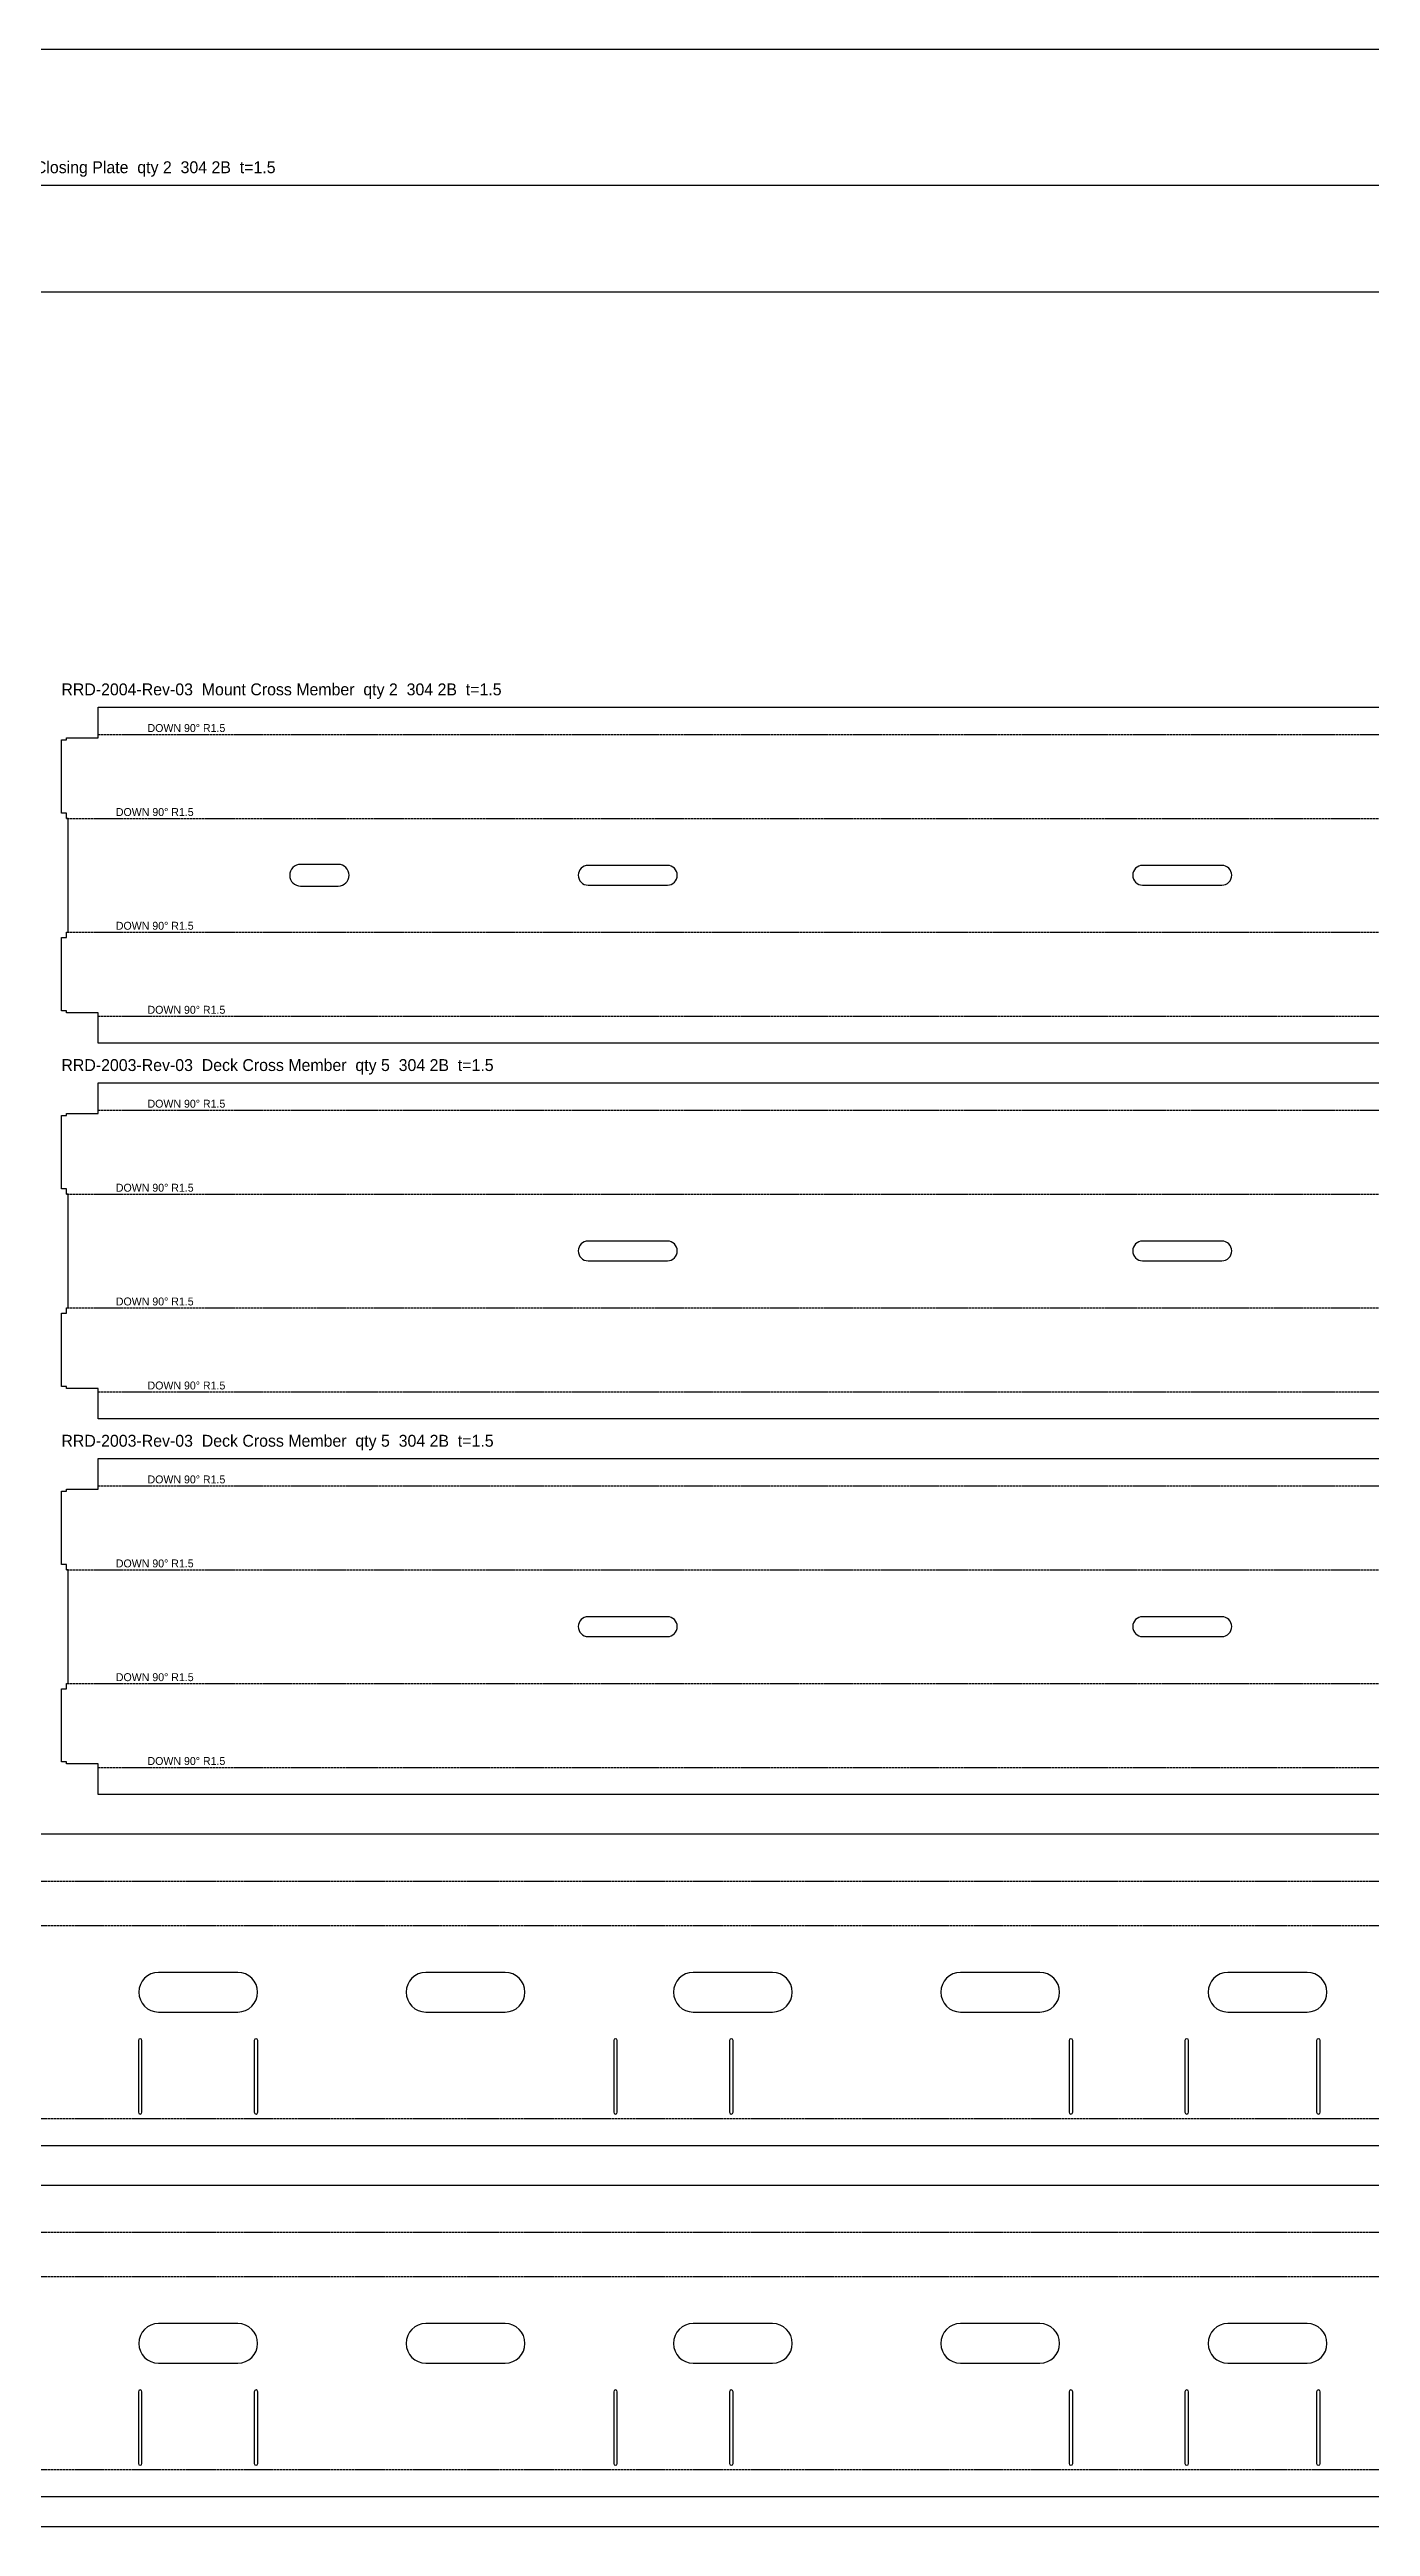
# Model space of a CAD drawing. Header units: millimetres. Extents: x 0 to 2528, y 0 to 1271.
# Drawn here: x 1153 to 1820, y 0 to 1250 of the extents above; entities that cross this region are included whole.
import ezdxf

# ---------------------------------------------------------------- set-up
doc = ezdxf.new("R2010")
doc.units = ezdxf.units.MM
doc.linetypes.add('DASHED', pattern=[1.524, 1.27, -0.254])
for name, color, linetype in [('BEND', 2, 'DASHED'), ('CUT', 7, 'Continuous'), ('NOTES', 3, 'Continuous')]:
    doc.layers.add(name, color=color, linetype=linetype)

msp = doc.modelspace()

# ---------------------------------------------------------------- linework, layer by layer
at = {"layer": 'BEND'}
for p, q in [((1177.5, 904.4), (2272.5, 904.4)), ((1161.5, 862), (2288.5, 862)), ((1161.5, 804.6), (2288.5, 804.6)), ((1177.5, 762.2), (2272.5, 762.2)), ((1177.5, 714.8), (2272.5, 714.8)), ((1161.5, 672.4), (2288.5, 672.4)), ((1161.5, 615), (2288.5, 615)), ((1177.5, 572.6), (2272.5, 572.6)), ((1177.5, 525.2), (2272.5, 525.2)), ((1161.5, 482.8), (2288.5, 482.8)), ((1161.5, 425.4), (2288.5, 425.4)), ((1177.5, 383.1), (2272.5, 383.1)), ((15, 325.7), (2441.1, 325.7)), ((15, 303.3), (2441.1, 303.3)), ((15, 205.9), (2441.1, 205.9)), ((15, 148.5), (2441.1, 148.5)), ((15, 126.1), (2441.1, 126.1)), ((15, 28.7), (2441.1, 28.7))]:
    msp.add_line(p, q, dxfattribs=at)
at = {"layer": 'CUT'}
for points in [[(1030, 1181.6), (2024, 1181.6), (2024.6, 1181.6), (2025.1, 1181.4), (2025.7, 1181.1), (2026.1, 1180.8), (2026.5, 1180.3), (2026.8, 1179.8), (2026.9, 1179.2), (2027, 1178.6), (2027, 1130.6), (2026.9, 1130.1), (2026.8, 1129.5), (2026.5, 1129), (2026.1, 1128.5), (2025.7, 1128.1), (2025.1, 1127.9), (2024.6, 1127.7), (2024, 1127.6), (1030, 1127.6)], [(2272.5, 748.5), (1177.5, 748.5), (1177.5, 763.9), (1161.5, 763.9), (1161.5, 764.9), (1159, 764.9), (1159, 801.9), (1161.5, 801.9), (1161.5, 804.6), (1162.5, 804.6), (1162.5, 862), (1161.5, 862), (1161.5, 864.7), (1159, 864.7), (1159, 901.7), (1161.5, 901.7), (1161.5, 902.7), (1177.5, 902.7), (1177.5, 918.1), (2272.5, 918.1)], [(2272.5, 558.9), (1177.5, 558.9), (1177.5, 574.3), (1161.5, 574.3), (1161.5, 575.3), (1159, 575.3), (1159, 612.3), (1161.5, 612.3), (1161.5, 615), (1162.5, 615), (1162.5, 672.4), (1161.5, 672.4), (1161.5, 675.1), (1159, 675.1), (1159, 712.1), (1161.5, 712.1), (1161.5, 713.1), (1177.5, 713.1), (1177.5, 728.5), (2272.5, 728.5)], [(2272.5, 369.4), (1177.5, 369.4), (1177.5, 384.8), (1161.5, 384.8), (1161.5, 385.8), (1159, 385.8), (1159, 422.8), (1161.5, 422.8), (1161.5, 425.4), (1162.5, 425.4), (1162.5, 482.8), (1161.5, 482.8), (1161.5, 485.5), (1159, 485.5), (1159, 522.5), (1161.5, 522.5), (1161.5, 523.5), (1177.5, 523.5), (1177.5, 538.9), (2272.5, 538.9)], [(1851.8, 349.4), (604.3, 349.4)], [(601.4, 192.2), (1854.7, 192.2)], [(604.3, 172.2), (1851.8, 172.2)], [(1854.7, 15), (601.4, 15)]]:
    msp.add_lwpolyline(points, dxfattribs=at)
for points in [[(1298.8, 827.8, 1), (1298.8, 838.8), (1279.8, 838.8, 1), (1279.8, 827.8)], [(1465, 828.3, 1), (1465, 838.3), (1425, 838.3, 1), (1425, 828.3)], [(1745, 828.3, 1), (1745, 838.3), (1705, 838.3, 1), (1705, 828.3)], [(1465, 638.7, 1), (1465, 648.7), (1425, 648.7, 1), (1425, 638.7)], [(1745, 638.7, 1), (1745, 648.7), (1705, 648.7, 1), (1705, 638.7)], [(1465, 449.1, 1), (1465, 459.1), (1425, 459.1, 1), (1425, 449.1)], [(1745, 449.1, 1), (1745, 459.1), (1705, 459.1, 1), (1705, 449.1)], [(1248.1, 259.6, 1), (1248.1, 279.6), (1208.1, 279.6, 1), (1208.1, 259.6)], [(1383.1, 259.6, 1), (1383.1, 279.6), (1343.1, 279.6, 1), (1343.1, 259.6)], [(1518.1, 259.6, 1), (1518.1, 279.6), (1478.1, 279.6, 1), (1478.1, 259.6)], [(1653.1, 259.6, 1), (1653.1, 279.6), (1613.1, 279.6, 1), (1613.1, 259.6)], [(1788.1, 259.6, 1), (1788.1, 279.6), (1748.1, 279.6, 1), (1748.1, 259.6)], [(1197.9, 209, 1), (1199.7, 209), (1199.7, 245.2, 1), (1197.9, 245.2)], [(1256.4, 209, 1), (1258.2, 209), (1258.2, 245.2, 1), (1256.4, 245.2)], [(1437.9, 209, 1), (1439.7, 209), (1439.7, 245.2, 1), (1437.9, 245.2)], [(1496.4, 209, 1), (1498.2, 209), (1498.2, 245.2, 1), (1496.4, 245.2)], [(1667.9, 209, 1), (1669.7, 209), (1669.7, 245.2, 1), (1667.9, 245.2)], [(1726.4, 209, 1), (1728.2, 209), (1728.2, 245.2, 1), (1726.4, 245.2)], [(1792.9, 209, 1), (1794.7, 209), (1794.7, 245.2, 1), (1792.9, 245.2)], [(1248.1, 82.4, 1), (1248.1, 102.4), (1208.1, 102.4, 1), (1208.1, 82.4)], [(1383.1, 82.4, 1), (1383.1, 102.4), (1343.1, 102.4, 1), (1343.1, 82.4)], [(1518.1, 82.4, 1), (1518.1, 102.4), (1478.1, 102.4, 1), (1478.1, 82.4)], [(1653.1, 82.4, 1), (1653.1, 102.4), (1613.1, 102.4, 1), (1613.1, 82.4)], [(1788.1, 82.4, 1), (1788.1, 102.4), (1748.1, 102.4, 1), (1748.1, 82.4)], [(1199.7, 68, 1), (1197.9, 68), (1197.9, 31.8, 1), (1199.7, 31.8)], [(1258.2, 68, 1), (1256.4, 68), (1256.4, 31.8, 1), (1258.2, 31.8)], [(1439.7, 68, 1), (1437.9, 68), (1437.9, 31.8, 1), (1439.7, 31.8)], [(1498.2, 68, 1), (1496.4, 68), (1496.4, 31.8, 1), (1498.2, 31.8)], [(1669.7, 68, 1), (1667.9, 68), (1667.9, 31.8, 1), (1669.7, 31.8)], [(1728.2, 68, 1), (1726.4, 68), (1726.4, 31.8, 1), (1728.2, 31.8)], [(1794.7, 68, 1), (1792.9, 68), (1792.9, 31.8, 1), (1794.7, 31.8)]]:
    msp.add_lwpolyline(points, format="xyb", close=True, dxfattribs=at)
at = {"layer": 'NOTES'}
msp.add_lwpolyline([(0, 0), (2500, 0), (2500, 1250), (0, 1250)], close=True, dxfattribs=at)

# ---------------------------------------------------------------- texts
at = {"layer": 'BEND'}
for p in [(1202.5, 905.6), (1186.5, 863.2), (1186.5, 805.8), (1202.5, 763.4), (1202.5, 716), (1186.5, 673.6), (1186.5, 616.2), (1202.5, 573.8), (1202.5, 526.4), (1186.5, 484), (1186.5, 426.6), (1202.5, 384.3)]:
    msp.add_text('DOWN 90° R1.5', height=4, dxfattribs=at).set_placement(p)
at = {"layer": 'NOTES'}
for s, p in [('RRD-2005-Rev-03  Mount Cross Closing Plate  qty 2  304 2B  t=1.5', (1027, 1187.6)), ('RRD-2004-Rev-03  Mount Cross Member  qty 2  304 2B  t=1.5', (1159, 924.1)), ('RRD-2003-Rev-03  Deck Cross Member  qty 5  304 2B  t=1.5', (1159, 734.5)), ('RRD-2003-Rev-03  Deck Cross Member  qty 5  304 2B  t=1.5', (1159, 544.9))]:
    msp.add_text(s, height=6, dxfattribs=at).set_placement(p)

doc.saveas('drawing.dxf')
